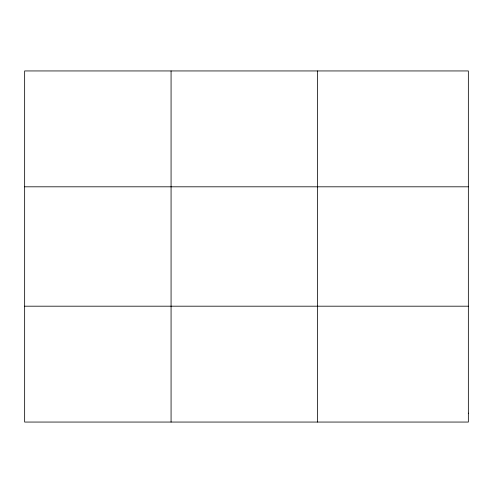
<?xml version="1.0" encoding="UTF-8"?>
<svg xmlns="http://www.w3.org/2000/svg" width="493" height="493" viewBox="0 0 493 493"><rect width="100%" height="100%" fill="white"/><g stroke="black" fill="none" stroke-linecap="round" stroke-linejoin="round"><path stroke-width="0.74" d="M171.071 70.943L171.071 422.057M317.492 70.943L317.492 422.057M24.65 186.81L468.35 186.81M24.65 306.19L468.35 306.19M468.35 413.14L468.35 422.057L24.65 422.057L24.65 70.943L468.35 70.943L468.35 413.14"/></g></svg>
